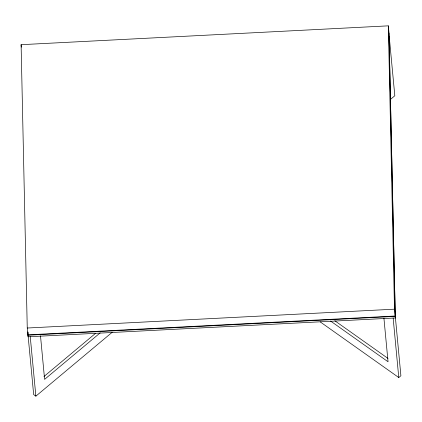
<?xml version="1.0" encoding="UTF-8"?>
<svg xmlns="http://www.w3.org/2000/svg" width="422" height="422" viewBox="0 0 422 422"><rect width="100%" height="100%" fill="white"/><g stroke="black" fill="none" stroke-linecap="round" stroke-linejoin="round"><path stroke-width="0.63" d="M28.501 334.34L27.936 335.237L28.084 336.793L395.314 317.956L389.015 33.058M43.93 376.54L95.509 333.38M100.236 332.821L44.611 379.367L40.496 335.822M28.168 336.434L33.665 394.596L35.87 396.158L112.21 332.272M390.271 99.566L394.818 95.762L389.2 36.287M320.229 321.902L398.774 377.537L400.9 375.759L395.277 316.284M388.335 25.842L394.486 309.178L395.129 316.004L27.899 334.846L27.251 328.021L21.1 44.685L388.335 25.842L388.978 32.668L395.314 317.956M27.251 328.021L394.486 309.178M395.166 316.394L27.936 335.237L27.863 331.94M334.831 320.767L388.018 358.447M330.553 321.026L388.04 361.749L383.925 318.204M393.151 318.067L398.774 377.537M21.1 44.685L21.332 47.164M30.247 336.682L35.87 396.158M27.984 332.183L28.068 336.139"/></g></svg>
